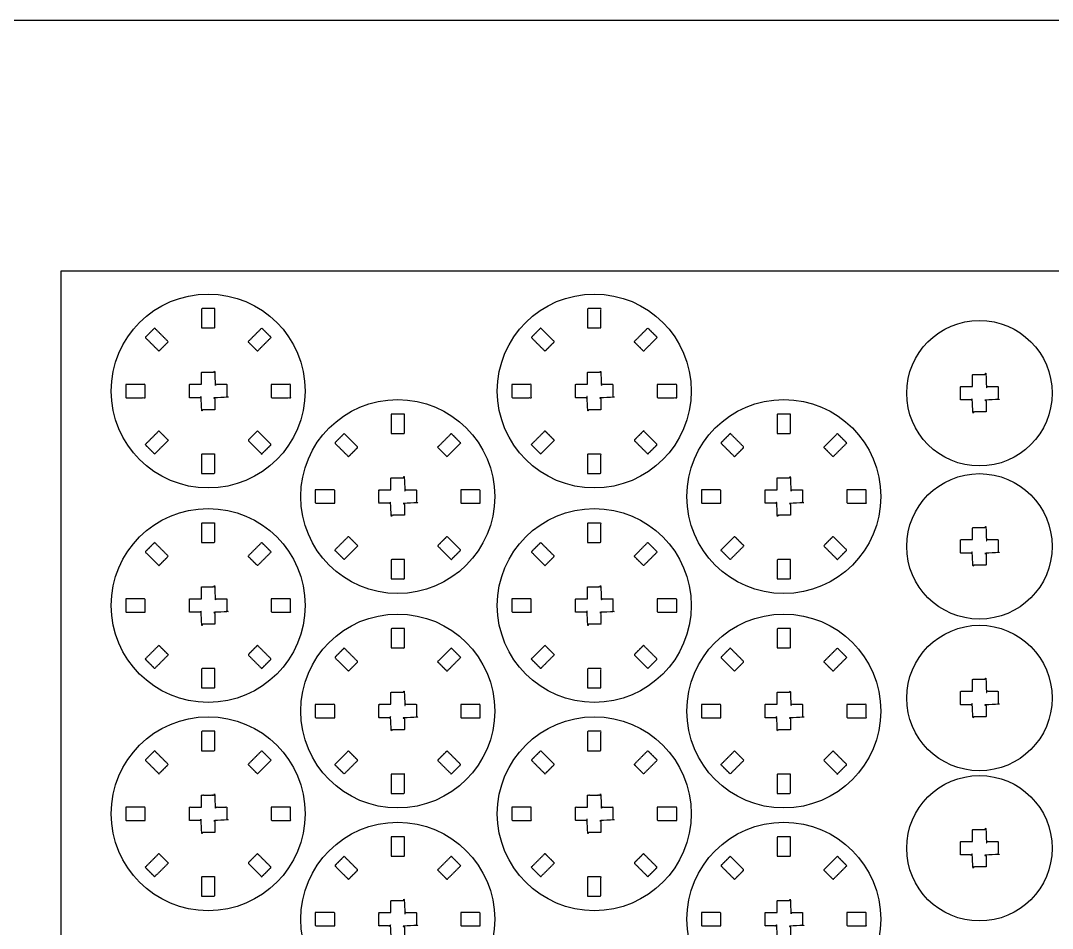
# Model space of a CAD drawing. Header units: metres. Extents: x -93 to 6479, y -472 to 3135.
# Drawn here: x 2555.1 to 2980.8, y 1654.8 to 2029.2 of the extents above; entities that cross this region are included whole.
import ezdxf

# ---------------------------------------------------------------- set-up
doc = ezdxf.new("R2010")
doc.units = ezdxf.units.M
doc.header["$LTSCALE"] = 0.001
doc.header["$MEASUREMENT"] = 0
for name, color, linetype, true_color in [('Cortes$Chicos (15)', 1, 'Continuous', 0xff0000), ('Cortes$Grandes (5)', 5, 'Continuous', 0x0000ff), ('Cortes$Medianos (5)', 7, 'Continuous', 0x3fbfbf), ('Láminas MDF', 7, 'Continuous', 0x000000)]:
    doc.layers.add(name, color=color, linetype=linetype, true_color=true_color)

msp = doc.modelspace()

# ---------------------------------------------------------------- linework, layer by layer
at = {"layer": 'Cortes$Chicos (15)'}
for centre in [(2632.51, 1876.41), (2710.7, 1832.88), (2632.51, 1787.95), (2710.7, 1744.42), (2632.51, 1702.06), (2710.7, 1658.53)]:
    msp.add_circle(centre, 40, dxfattribs=at)
for points, knots in [([(2629.76, 1902.41), (2629.76, 1906.41), (2629.76, 1910.41), (2632.51, 1910.41), (2635.26, 1910.41), (2635.26, 1906.41), (2635.26, 1902.41), (2632.51, 1902.41), (2629.76, 1902.41)], [0, 0, 0, 8, 8, 14, 14, 22, 22, 28, 28, 28]), ([(2610.41, 1902.4), (2613.24, 1899.57), (2616.07, 1896.74), (2614.12, 1894.8), (2612.18, 1892.85), (2609.35, 1895.68), (2606.52, 1898.51), (2608.47, 1900.45), (2610.41, 1902.4)], [0, 0, 0, 8, 8, 14, 14, 22, 22, 28, 28, 28]), ([(2658.49, 1898.51), (2655.67, 1895.68), (2652.84, 1892.85), (2650.89, 1894.8), (2648.95, 1896.74), (2651.78, 1899.57), (2654.6, 1902.4), (2656.55, 1900.45), (2658.49, 1898.51)], [0, 0, 0, 8, 8, 14, 14, 22, 22, 28, 28, 28]), ([(2629.73, 1879.19), (2627.28, 1879.19), (2624.78, 1879.19), (2624.78, 1876.41), (2624.78, 1873.63), (2627.28, 1873.63), (2629.73, 1873.63), (2629.73, 1871.18), (2629.73, 1868.68), (2632.51, 1868.68), (2635.28, 1868.68), (2635.28, 1871.18), (2635.28, 1873.63), (2637.73, 1873.63), (2640.23, 1873.63), (2640.24, 1876.41), (2640.23, 1879.19), (2637.73, 1879.19), (2635.28, 1879.19), (2635.28, 1881.64), (2635.28, 1884.14), (2632.51, 1884.14), (2629.73, 1884.14), (2629.73, 1881.64), (2629.73, 1879.19)], [30.140064, 30.140064, 30.140064, 35.172162, 35.172162, 40.145636, 40.145636, 45.177734, 45.177734, 45.192734, 45.192734, 50.166208, 50.166208, 55.198306, 55.198306, 55.213306, 55.213306, 60.18678, 60.18678, 65.218878, 65.218878, 65.233878, 65.233878, 70.207351, 70.207351, 75.23945, 75.23945, 75.23945]), ([(2598.51, 1879.16), (2602.51, 1879.16), (2606.51, 1879.16), (2606.51, 1876.41), (2606.51, 1873.66), (2602.51, 1873.66), (2598.51, 1873.66), (2598.51, 1876.41), (2598.51, 1879.16)], [0, 0, 0, 8, 8, 14, 14, 22, 22, 28, 28, 28]), ([(2658.51, 1879.16), (2662.51, 1879.16), (2666.51, 1879.16), (2666.51, 1876.41), (2666.51, 1873.66), (2662.51, 1873.66), (2658.51, 1873.66), (2658.51, 1876.41), (2658.51, 1879.16)], [0, 0, 0, 8, 8, 14, 14, 22, 22, 28, 28, 28]), ([(2707.95, 1858.88), (2707.95, 1862.88), (2707.95, 1866.88), (2710.7, 1866.88), (2713.45, 1866.88), (2713.45, 1862.88), (2713.45, 1858.88), (2710.7, 1858.88), (2707.95, 1858.88)], [0, 0, 0, 8, 8, 14, 14, 22, 22, 28, 28, 28]), ([(2652.84, 1859.97), (2655.67, 1857.14), (2658.49, 1854.31), (2656.55, 1852.37), (2654.6, 1850.43), (2651.78, 1853.25), (2648.95, 1856.08), (2650.89, 1858.03), (2652.84, 1859.97)], [0, 0, 0, 8, 8, 14, 14, 22, 22, 28, 28, 28]), ([(2616.07, 1856.08), (2613.24, 1853.25), (2610.41, 1850.43), (2608.47, 1852.37), (2606.52, 1854.31), (2609.35, 1857.14), (2612.18, 1859.97), (2614.12, 1858.03), (2616.07, 1856.08)], [0, 0, 0, 8, 8, 14, 14, 22, 22, 28, 28, 28]), ([(2688.6, 1858.87), (2691.43, 1856.04), (2694.26, 1853.21), (2692.32, 1851.27), (2690.37, 1849.32), (2687.54, 1852.15), (2684.71, 1854.98), (2686.66, 1856.92), (2688.6, 1858.87)], [0, 0, 0, 8, 8, 14, 14, 22, 22, 28, 28, 28]), ([(2736.69, 1854.98), (2733.86, 1852.15), (2731.03, 1849.32), (2729.09, 1851.27), (2727.14, 1853.21), (2729.97, 1856.04), (2732.8, 1858.87), (2734.74, 1856.92), (2736.69, 1854.98)], [0, 0, 0, 8, 8, 14, 14, 22, 22, 28, 28, 28]), ([(2629.76, 1842.41), (2629.76, 1846.41), (2629.76, 1850.41), (2632.51, 1850.41), (2635.26, 1850.41), (2635.26, 1846.41), (2635.26, 1842.41), (2632.51, 1842.41), (2629.76, 1842.41)], [0, 0, 0, 8, 8, 14, 14, 22, 22, 28, 28, 28]), ([(2707.92, 1835.66), (2705.47, 1835.66), (2702.97, 1835.66), (2702.97, 1832.88), (2702.97, 1830.1), (2705.47, 1830.1), (2707.92, 1830.1), (2707.92, 1827.65), (2707.92, 1825.15), (2710.7, 1825.15), (2713.48, 1825.15), (2713.48, 1827.65), (2713.48, 1830.1), (2715.93, 1830.1), (2718.43, 1830.1), (2718.43, 1832.88), (2718.43, 1835.66), (2715.92, 1835.66), (2713.48, 1835.66), (2713.48, 1838.11), (2713.48, 1840.61), (2710.7, 1840.61), (2707.92, 1840.61), (2707.92, 1838.11), (2707.92, 1835.66)], [30.140064, 30.140064, 30.140064, 35.172162, 35.172162, 40.145636, 40.145636, 45.177734, 45.177734, 45.192734, 45.192734, 50.166208, 50.166208, 55.198306, 55.198306, 55.213306, 55.213306, 60.18678, 60.18678, 65.218878, 65.218878, 65.233878, 65.233878, 70.207351, 70.207351, 75.23945, 75.23945, 75.23945]), ([(2676.7, 1835.63), (2680.7, 1835.63), (2684.7, 1835.63), (2684.7, 1832.88), (2684.7, 1830.13), (2680.7, 1830.13), (2676.7, 1830.13), (2676.7, 1832.88), (2676.7, 1835.63)], [0, 0, 0, 8, 8, 14, 14, 22, 22, 28, 28, 28]), ([(2736.7, 1835.63), (2740.7, 1835.63), (2744.7, 1835.63), (2744.7, 1832.88), (2744.7, 1830.13), (2740.7, 1830.13), (2736.7, 1830.13), (2736.7, 1832.88), (2736.7, 1835.63)], [0, 0, 0, 8, 8, 14, 14, 22, 22, 28, 28, 28]), ([(2629.76, 1813.95), (2629.76, 1817.95), (2629.76, 1821.95), (2632.51, 1821.95), (2635.26, 1821.95), (2635.26, 1817.95), (2635.26, 1813.95), (2632.51, 1813.95), (2629.76, 1813.95)], [0, 0, 0, 8, 8, 14, 14, 22, 22, 28, 28, 28]), ([(2610.41, 1813.94), (2613.24, 1811.11), (2616.07, 1808.28), (2614.12, 1806.33), (2612.18, 1804.39), (2609.35, 1807.22), (2606.52, 1810.05), (2608.47, 1811.99), (2610.41, 1813.94)], [0, 0, 0, 8, 8, 14, 14, 22, 22, 28, 28, 28]), ([(2658.49, 1810.05), (2655.67, 1807.22), (2652.84, 1804.39), (2650.89, 1806.33), (2648.95, 1808.28), (2651.78, 1811.11), (2654.6, 1813.94), (2656.55, 1811.99), (2658.49, 1810.05)], [0, 0, 0, 8, 8, 14, 14, 22, 22, 28, 28, 28]), ([(2694.26, 1812.55), (2691.43, 1809.72), (2688.6, 1806.89), (2686.66, 1808.84), (2684.71, 1810.78), (2687.54, 1813.61), (2690.37, 1816.44), (2692.32, 1814.5), (2694.26, 1812.55)], [0, 0, 0, 8, 8, 14, 14, 22, 22, 28, 28, 28]), ([(2731.03, 1816.44), (2733.86, 1813.61), (2736.69, 1810.78), (2734.74, 1808.84), (2732.8, 1806.89), (2729.97, 1809.72), (2727.14, 1812.55), (2729.09, 1814.5), (2731.03, 1816.44)], [0, 0, 0, 8, 8, 14, 14, 22, 22, 28, 28, 28]), ([(2707.95, 1798.88), (2707.95, 1802.88), (2707.95, 1806.88), (2710.7, 1806.88), (2713.45, 1806.88), (2713.45, 1802.88), (2713.45, 1798.88), (2710.7, 1798.88), (2707.95, 1798.88)], [0, 0, 0, 8, 8, 14, 14, 22, 22, 28, 28, 28]), ([(2629.73, 1790.73), (2627.28, 1790.73), (2624.78, 1790.73), (2624.78, 1787.95), (2624.78, 1785.17), (2627.28, 1785.17), (2629.73, 1785.17), (2629.73, 1782.72), (2629.73, 1780.22), (2632.51, 1780.22), (2635.28, 1780.22), (2635.28, 1782.72), (2635.28, 1785.17), (2637.73, 1785.17), (2640.23, 1785.17), (2640.24, 1787.95), (2640.23, 1790.73), (2637.73, 1790.73), (2635.28, 1790.73), (2635.28, 1793.18), (2635.28, 1795.68), (2632.51, 1795.68), (2629.73, 1795.68), (2629.73, 1793.18), (2629.73, 1790.73)], [30.140064, 30.140064, 30.140064, 35.172162, 35.172162, 40.145636, 40.145636, 45.177734, 45.177734, 45.192734, 45.192734, 50.166208, 50.166208, 55.198306, 55.198306, 55.213306, 55.213306, 60.18678, 60.18678, 65.218878, 65.218878, 65.233878, 65.233878, 70.207351, 70.207351, 75.23945, 75.23945, 75.23945]), ([(2598.51, 1790.7), (2602.51, 1790.7), (2606.51, 1790.7), (2606.51, 1787.95), (2606.51, 1785.2), (2602.51, 1785.2), (2598.51, 1785.2), (2598.51, 1787.95), (2598.51, 1790.7)], [0, 0, 0, 8, 8, 14, 14, 22, 22, 28, 28, 28]), ([(2658.51, 1790.7), (2662.51, 1790.7), (2666.51, 1790.7), (2666.51, 1787.95), (2666.51, 1785.2), (2662.51, 1785.2), (2658.51, 1785.2), (2658.51, 1787.95), (2658.51, 1790.7)], [0, 0, 0, 8, 8, 14, 14, 22, 22, 28, 28, 28]), ([(2707.95, 1770.42), (2707.95, 1774.42), (2707.95, 1778.42), (2710.7, 1778.42), (2713.45, 1778.42), (2713.45, 1774.42), (2713.45, 1770.42), (2710.7, 1770.42), (2707.95, 1770.42)], [0, 0, 0, 8, 8, 14, 14, 22, 22, 28, 28, 28]), ([(2616.07, 1767.62), (2613.24, 1764.79), (2610.41, 1761.96), (2608.47, 1763.91), (2606.52, 1765.85), (2609.35, 1768.68), (2612.18, 1771.51), (2614.12, 1769.56), (2616.07, 1767.62)], [0, 0, 0, 8, 8, 14, 14, 22, 22, 28, 28, 28]), ([(2652.84, 1771.51), (2655.67, 1768.68), (2658.49, 1765.85), (2656.55, 1763.91), (2654.6, 1761.96), (2651.78, 1764.79), (2648.95, 1767.62), (2650.89, 1769.56), (2652.84, 1771.51)], [0, 0, 0, 8, 8, 14, 14, 22, 22, 28, 28, 28]), ([(2688.6, 1770.41), (2691.43, 1767.58), (2694.26, 1764.75), (2692.32, 1762.8), (2690.37, 1760.86), (2687.54, 1763.69), (2684.71, 1766.52), (2686.66, 1768.46), (2688.6, 1770.41)], [0, 0, 0, 8, 8, 14, 14, 22, 22, 28, 28, 28]), ([(2736.69, 1766.52), (2733.86, 1763.69), (2731.03, 1760.86), (2729.09, 1762.8), (2727.14, 1764.75), (2729.97, 1767.58), (2732.8, 1770.41), (2734.74, 1768.46), (2736.69, 1766.52)], [0, 0, 0, 8, 8, 14, 14, 22, 22, 28, 28, 28]), ([(2629.76, 1753.95), (2629.76, 1757.95), (2629.76, 1761.95), (2632.51, 1761.95), (2635.26, 1761.95), (2635.26, 1757.95), (2635.26, 1753.95), (2632.51, 1753.95), (2629.76, 1753.95)], [0, 0, 0, 8, 8, 14, 14, 22, 22, 28, 28, 28]), ([(2707.92, 1747.2), (2705.47, 1747.2), (2702.97, 1747.2), (2702.97, 1744.42), (2702.97, 1741.64), (2705.47, 1741.64), (2707.92, 1741.64), (2707.92, 1739.19), (2707.92, 1736.69), (2710.7, 1736.69), (2713.48, 1736.69), (2713.48, 1739.19), (2713.48, 1741.64), (2715.93, 1741.64), (2718.43, 1741.64), (2718.43, 1744.42), (2718.43, 1747.2), (2715.92, 1747.2), (2713.48, 1747.2), (2713.48, 1749.65), (2713.48, 1752.15), (2710.7, 1752.15), (2707.92, 1752.15), (2707.92, 1749.65), (2707.92, 1747.2)], [30.140064, 30.140064, 30.140064, 35.172162, 35.172162, 40.145636, 40.145636, 45.177734, 45.177734, 45.192734, 45.192734, 50.166208, 50.166208, 55.198306, 55.198306, 55.213306, 55.213306, 60.18678, 60.18678, 65.218878, 65.218878, 65.233878, 65.233878, 70.207351, 70.207351, 75.23945, 75.23945, 75.23945]), ([(2676.7, 1747.17), (2680.7, 1747.17), (2684.7, 1747.17), (2684.7, 1744.42), (2684.7, 1741.67), (2680.7, 1741.67), (2676.7, 1741.67), (2676.7, 1744.42), (2676.7, 1747.17)], [0, 0, 0, 8, 8, 14, 14, 22, 22, 28, 28, 28]), ([(2736.7, 1747.17), (2740.7, 1747.17), (2744.7, 1747.17), (2744.7, 1744.42), (2744.7, 1741.67), (2740.7, 1741.67), (2736.7, 1741.67), (2736.7, 1744.42), (2736.7, 1747.17)], [0, 0, 0, 8, 8, 14, 14, 22, 22, 28, 28, 28]), ([(2629.76, 1728.06), (2629.76, 1732.06), (2629.76, 1736.06), (2632.51, 1736.06), (2635.26, 1736.06), (2635.26, 1732.06), (2635.26, 1728.06), (2632.51, 1728.06), (2629.76, 1728.06)], [0, 0, 0, 8, 8, 14, 14, 22, 22, 28, 28, 28]), ([(2610.41, 1728.04), (2613.24, 1725.22), (2616.07, 1722.39), (2614.12, 1720.44), (2612.18, 1718.5), (2609.35, 1721.33), (2606.52, 1724.15), (2608.47, 1726.1), (2610.41, 1728.04)], [0, 0, 0, 8, 8, 14, 14, 22, 22, 28, 28, 28]), ([(2658.49, 1724.15), (2655.67, 1721.33), (2652.84, 1718.5), (2650.89, 1720.44), (2648.95, 1722.39), (2651.78, 1725.22), (2654.6, 1728.04), (2656.55, 1726.1), (2658.49, 1724.15)], [0, 0, 0, 8, 8, 14, 14, 22, 22, 28, 28, 28]), ([(2694.26, 1724.09), (2691.43, 1721.26), (2688.6, 1718.43), (2686.66, 1720.38), (2684.71, 1722.32), (2687.54, 1725.15), (2690.37, 1727.98), (2692.32, 1726.03), (2694.26, 1724.09)], [0, 0, 0, 8, 8, 14, 14, 22, 22, 28, 28, 28]), ([(2731.03, 1727.98), (2733.86, 1725.15), (2736.69, 1722.32), (2734.74, 1720.38), (2732.8, 1718.43), (2729.97, 1721.26), (2727.14, 1724.09), (2729.09, 1726.03), (2731.03, 1727.98)], [0, 0, 0, 8, 8, 14, 14, 22, 22, 28, 28, 28]), ([(2707.95, 1710.42), (2707.95, 1714.42), (2707.95, 1718.42), (2710.7, 1718.42), (2713.45, 1718.42), (2713.45, 1714.42), (2713.45, 1710.42), (2710.7, 1710.42), (2707.95, 1710.42)], [0, 0, 0, 8, 8, 14, 14, 22, 22, 28, 28, 28]), ([(2629.73, 1704.83), (2627.28, 1704.83), (2624.78, 1704.83), (2624.78, 1702.06), (2624.78, 1699.28), (2627.28, 1699.28), (2629.73, 1699.28), (2629.73, 1696.83), (2629.73, 1694.33), (2632.51, 1694.33), (2635.28, 1694.33), (2635.28, 1696.83), (2635.28, 1699.28), (2637.73, 1699.28), (2640.23, 1699.28), (2640.24, 1702.06), (2640.23, 1704.83), (2637.73, 1704.83), (2635.28, 1704.83), (2635.28, 1707.28), (2635.28, 1709.78), (2632.51, 1709.78), (2629.73, 1709.78), (2629.73, 1707.28), (2629.73, 1704.83)], [30.140064, 30.140064, 30.140064, 35.172162, 35.172162, 40.145636, 40.145636, 45.177734, 45.177734, 45.192734, 45.192734, 50.166208, 50.166208, 55.198306, 55.198306, 55.213306, 55.213306, 60.18678, 60.18678, 65.218878, 65.218878, 65.233878, 65.233878, 70.207351, 70.207351, 75.23945, 75.23945, 75.23945]), ([(2598.51, 1704.81), (2602.51, 1704.81), (2606.51, 1704.81), (2606.51, 1702.06), (2606.51, 1699.31), (2602.51, 1699.31), (2598.51, 1699.31), (2598.51, 1702.06), (2598.51, 1704.81)], [0, 0, 0, 8, 8, 14, 14, 22, 22, 28, 28, 28]), ([(2658.51, 1704.81), (2662.51, 1704.81), (2666.51, 1704.81), (2666.51, 1702.06), (2666.51, 1699.31), (2662.51, 1699.31), (2658.51, 1699.31), (2658.51, 1702.06), (2658.51, 1704.81)], [0, 0, 0, 8, 8, 14, 14, 22, 22, 28, 28, 28]), ([(2707.95, 1684.53), (2707.95, 1688.53), (2707.95, 1692.53), (2710.7, 1692.53), (2713.45, 1692.53), (2713.45, 1688.53), (2713.45, 1684.53), (2710.7, 1684.53), (2707.95, 1684.53)], [0, 0, 0, 8, 8, 14, 14, 22, 22, 28, 28, 28]), ([(2616.07, 1681.73), (2613.24, 1678.9), (2610.41, 1676.07), (2608.47, 1678.02), (2606.52, 1679.96), (2609.35, 1682.79), (2612.18, 1685.62), (2614.12, 1683.67), (2616.07, 1681.73)], [0, 0, 0, 8, 8, 14, 14, 22, 22, 28, 28, 28]), ([(2652.84, 1685.62), (2655.67, 1682.79), (2658.49, 1679.96), (2656.55, 1678.02), (2654.6, 1676.07), (2651.78, 1678.9), (2648.95, 1681.73), (2650.89, 1683.67), (2652.84, 1685.62)], [0, 0, 0, 8, 8, 14, 14, 22, 22, 28, 28, 28]), ([(2688.6, 1684.51), (2691.43, 1681.69), (2694.26, 1678.86), (2692.32, 1676.91), (2690.37, 1674.97), (2687.54, 1677.8), (2684.71, 1680.62), (2686.66, 1682.57), (2688.6, 1684.51)], [0, 0, 0, 8, 8, 14, 14, 22, 22, 28, 28, 28]), ([(2736.69, 1680.62), (2733.86, 1677.8), (2731.03, 1674.97), (2729.09, 1676.91), (2727.14, 1678.86), (2729.97, 1681.69), (2732.8, 1684.51), (2734.74, 1682.57), (2736.69, 1680.62)], [0, 0, 0, 8, 8, 14, 14, 22, 22, 28, 28, 28]), ([(2629.76, 1668.06), (2629.76, 1672.06), (2629.76, 1676.06), (2632.51, 1676.06), (2635.26, 1676.06), (2635.26, 1672.06), (2635.26, 1668.06), (2632.51, 1668.06), (2629.76, 1668.06)], [0, 0, 0, 8, 8, 14, 14, 22, 22, 28, 28, 28]), ([(2707.92, 1661.3), (2705.47, 1661.3), (2702.97, 1661.3), (2702.97, 1658.53), (2702.97, 1655.75), (2705.47, 1655.75), (2707.92, 1655.75), (2707.92, 1653.3), (2707.92, 1650.8), (2710.7, 1650.8), (2713.48, 1650.8), (2713.48, 1653.3), (2713.48, 1655.75), (2715.93, 1655.75), (2718.43, 1655.75), (2718.43, 1658.53), (2718.43, 1661.3), (2715.92, 1661.3), (2713.48, 1661.3), (2713.48, 1663.75), (2713.48, 1666.25), (2710.7, 1666.25), (2707.92, 1666.25), (2707.92, 1663.75), (2707.92, 1661.3)], [30.140064, 30.140064, 30.140064, 35.172162, 35.172162, 40.145636, 40.145636, 45.177734, 45.177734, 45.192734, 45.192734, 50.166208, 50.166208, 55.198306, 55.198306, 55.213306, 55.213306, 60.18678, 60.18678, 65.218878, 65.218878, 65.233878, 65.233878, 70.207351, 70.207351, 75.23945, 75.23945, 75.23945]), ([(2676.7, 1661.28), (2680.7, 1661.28), (2684.7, 1661.28), (2684.7, 1658.53), (2684.7, 1655.78), (2680.7, 1655.78), (2676.7, 1655.78), (2676.7, 1658.53), (2676.7, 1661.28)], [0, 0, 0, 8, 8, 14, 14, 22, 22, 28, 28, 28]), ([(2736.7, 1661.28), (2740.7, 1661.28), (2744.7, 1661.28), (2744.7, 1658.53), (2744.7, 1655.78), (2740.7, 1655.78), (2736.7, 1655.78), (2736.7, 1658.53), (2736.7, 1661.28)], [0, 0, 0, 8, 8, 14, 14, 22, 22, 28, 28, 28])]:
    msp.add_open_spline(points, degree=2, knots=knots, dxfattribs=at)
at = {"layer": 'Cortes$Grandes (5)'}
for centre, radius in [((2791.78, 1876.41), 40), ((2950.65, 1875.5, -176.28), 30), ((2869.97, 1832.88), 40), ((2950.65, 1812.33, -176.28), 30), ((2791.78, 1787.95), 40), ((2869.97, 1744.42), 40), ((2950.65, 1749.78, -176.28), 30), ((2950.65, 1687.81, -176.28), 30), ((2869.97, 1658.53), 40)]:
    msp.add_circle(centre, radius, dxfattribs=at)
for points, knots in [([(2789.03, 1902.41), (2789.03, 1906.41), (2789.03, 1910.41), (2791.78, 1910.41), (2794.53, 1910.41), (2794.53, 1906.41), (2794.53, 1902.41), (2791.78, 1902.41), (2789.03, 1902.41)], [0, 0, 0, 8, 8, 14, 14, 22, 22, 28, 28, 28]), ([(2769.68, 1902.4), (2772.51, 1899.57), (2775.34, 1896.74), (2773.39, 1894.8), (2771.45, 1892.85), (2768.62, 1895.68), (2765.79, 1898.51), (2767.73, 1900.45), (2769.68, 1902.4)], [0, 0, 0, 8, 8, 14, 14, 22, 22, 28, 28, 28]), ([(2817.76, 1898.51), (2814.93, 1895.68), (2812.11, 1892.85), (2810.16, 1894.8), (2808.22, 1896.74), (2811.04, 1899.57), (2813.87, 1902.4), (2815.82, 1900.45), (2817.76, 1898.51)], [0, 0, 0, 8, 8, 14, 14, 22, 22, 28, 28, 28]), ([(2789, 1879.19), (2786.55, 1879.19), (2784.05, 1879.19), (2784.05, 1876.41), (2784.05, 1873.63), (2786.55, 1873.63), (2789, 1873.63), (2789, 1871.18), (2789, 1868.68), (2791.78, 1868.68), (2794.55, 1868.68), (2794.55, 1871.18), (2794.55, 1873.63), (2797, 1873.63), (2799.5, 1873.63), (2799.5, 1876.41), (2799.5, 1879.19), (2797, 1879.19), (2794.55, 1879.19), (2794.55, 1881.64), (2794.55, 1884.14), (2791.78, 1884.14), (2789, 1884.14), (2789, 1881.64), (2789, 1879.19)], [30.140064, 30.140064, 30.140064, 35.172162, 35.172162, 40.145636, 40.145636, 45.177734, 45.177734, 45.192734, 45.192734, 50.166208, 50.166208, 55.198306, 55.198306, 55.213306, 55.213306, 60.18678, 60.18678, 65.218878, 65.218878, 65.233878, 65.233878, 70.207351, 70.207351, 75.23945, 75.23945, 75.23945]), ([(2947.87, 1878.28, -176.28), (2945.42, 1878.28, -176.28), (2942.92, 1878.28, -176.28), (2942.92, 1875.5, -176.28), (2942.92, 1872.72, -176.28), (2945.42, 1872.72, -176.28), (2947.87, 1872.72, -176.28), (2947.87, 1870.27, -176.28), (2947.87, 1867.77, -176.28), (2950.65, 1867.77, -176.28), (2953.42, 1867.77, -176.28), (2953.42, 1870.27, -176.28), (2953.42, 1872.72, -176.28), (2955.87, 1872.72, -176.28), (2958.37, 1872.72, -176.28), (2958.37, 1875.5, -176.28), (2958.37, 1878.28, -176.28), (2955.87, 1878.28, -176.28), (2953.42, 1878.28, -176.28), (2953.42, 1880.73, -176.28), (2953.42, 1883.23, -176.28), (2950.65, 1883.23, -176.28), (2947.87, 1883.23, -176.28), (2947.87, 1880.73, -176.28), (2947.87, 1878.28, -176.28)], [30.140064, 30.140064, 30.140064, 35.172162, 35.172162, 40.145636, 40.145636, 45.177734, 45.177734, 45.192734, 45.192734, 50.166208, 50.166208, 55.198306, 55.198306, 55.213306, 55.213306, 60.18678, 60.18678, 65.218878, 65.218878, 65.233878, 65.233878, 70.207351, 70.207351, 75.23945, 75.23945, 75.23945]), ([(2757.78, 1879.16), (2761.78, 1879.16), (2765.78, 1879.16), (2765.78, 1876.41), (2765.78, 1873.66), (2761.78, 1873.66), (2757.78, 1873.66), (2757.78, 1876.41), (2757.78, 1879.16)], [0, 0, 0, 8, 8, 14, 14, 22, 22, 28, 28, 28]), ([(2817.78, 1879.16), (2821.78, 1879.16), (2825.78, 1879.16), (2825.78, 1876.41), (2825.78, 1873.66), (2821.78, 1873.66), (2817.78, 1873.66), (2817.78, 1876.41), (2817.78, 1879.16)], [0, 0, 0, 8, 8, 14, 14, 22, 22, 28, 28, 28]), ([(2867.22, 1858.88), (2867.22, 1862.88), (2867.22, 1866.88), (2869.97, 1866.88), (2872.72, 1866.88), (2872.72, 1862.88), (2872.72, 1858.88), (2869.97, 1858.88), (2867.22, 1858.88)], [0, 0, 0, 8, 8, 14, 14, 22, 22, 28, 28, 28]), ([(2812.11, 1859.97), (2814.93, 1857.14), (2817.76, 1854.31), (2815.82, 1852.37), (2813.87, 1850.43), (2811.04, 1853.25), (2808.22, 1856.08), (2810.16, 1858.03), (2812.11, 1859.97)], [0, 0, 0, 8, 8, 14, 14, 22, 22, 28, 28, 28]), ([(2775.34, 1856.08), (2772.51, 1853.25), (2769.68, 1850.43), (2767.73, 1852.37), (2765.79, 1854.31), (2768.62, 1857.14), (2771.45, 1859.97), (2773.39, 1858.03), (2775.34, 1856.08)], [0, 0, 0, 8, 8, 14, 14, 22, 22, 28, 28, 28]), ([(2847.87, 1858.87), (2850.7, 1856.04), (2853.53, 1853.21), (2851.58, 1851.27), (2849.64, 1849.32), (2846.81, 1852.15), (2843.98, 1854.98), (2845.93, 1856.92), (2847.87, 1858.87)], [0, 0, 0, 8, 8, 14, 14, 22, 22, 28, 28, 28]), ([(2895.95, 1854.98), (2893.13, 1852.15), (2890.3, 1849.32), (2888.35, 1851.27), (2886.41, 1853.21), (2889.24, 1856.04), (2892.07, 1858.87), (2894.01, 1856.92), (2895.95, 1854.98)], [0, 0, 0, 8, 8, 14, 14, 22, 22, 28, 28, 28]), ([(2789.03, 1842.41), (2789.03, 1846.41), (2789.03, 1850.41), (2791.78, 1850.41), (2794.53, 1850.41), (2794.53, 1846.41), (2794.53, 1842.41), (2791.78, 1842.41), (2789.03, 1842.41)], [0, 0, 0, 8, 8, 14, 14, 22, 22, 28, 28, 28]), ([(2867.19, 1835.66), (2864.74, 1835.66), (2862.24, 1835.66), (2862.24, 1832.88), (2862.24, 1830.1), (2864.74, 1830.1), (2867.19, 1830.1), (2867.19, 1827.65), (2867.19, 1825.15), (2869.97, 1825.15), (2872.75, 1825.15), (2872.75, 1827.65), (2872.75, 1830.1), (2875.2, 1830.1), (2877.7, 1830.1), (2877.7, 1832.88), (2877.69, 1835.66), (2875.19, 1835.66), (2872.75, 1835.66), (2872.75, 1838.11), (2872.75, 1840.61), (2869.97, 1840.61), (2867.19, 1840.61), (2867.19, 1838.11), (2867.19, 1835.66)], [30.140064, 30.140064, 30.140064, 35.172162, 35.172162, 40.145636, 40.145636, 45.177734, 45.177734, 45.192734, 45.192734, 50.166208, 50.166208, 55.198306, 55.198306, 55.213306, 55.213306, 60.18678, 60.18678, 65.218878, 65.218878, 65.233878, 65.233878, 70.207351, 70.207351, 75.23945, 75.23945, 75.23945]), ([(2835.97, 1835.63), (2839.97, 1835.63), (2843.97, 1835.63), (2843.97, 1832.88), (2843.97, 1830.13), (2839.97, 1830.13), (2835.97, 1830.13), (2835.97, 1832.88), (2835.97, 1835.63)], [0, 0, 0, 8, 8, 14, 14, 22, 22, 28, 28, 28]), ([(2895.97, 1835.63), (2899.97, 1835.63), (2903.97, 1835.63), (2903.97, 1832.88), (2903.97, 1830.13), (2899.97, 1830.13), (2895.97, 1830.13), (2895.97, 1832.88), (2895.97, 1835.63)], [0, 0, 0, 8, 8, 14, 14, 22, 22, 28, 28, 28]), ([(2789.03, 1813.95), (2789.03, 1817.95), (2789.03, 1821.95), (2791.78, 1821.95), (2794.53, 1821.95), (2794.53, 1817.95), (2794.53, 1813.95), (2791.78, 1813.95), (2789.03, 1813.95)], [0, 0, 0, 8, 8, 14, 14, 22, 22, 28, 28, 28]), ([(2947.87, 1815.11, -176.28), (2945.42, 1815.11, -176.28), (2942.92, 1815.11, -176.28), (2942.92, 1812.33, -176.28), (2942.92, 1809.55, -176.28), (2945.42, 1809.55, -176.28), (2947.87, 1809.55, -176.28), (2947.87, 1807.1, -176.28), (2947.87, 1804.6, -176.28), (2950.65, 1804.6, -176.28), (2953.42, 1804.6, -176.28), (2953.42, 1807.1, -176.28), (2953.42, 1809.55, -176.28), (2955.87, 1809.55, -176.28), (2958.37, 1809.55, -176.28), (2958.37, 1812.33, -176.28), (2958.37, 1815.11, -176.28), (2955.87, 1815.11, -176.28), (2953.42, 1815.11, -176.28), (2953.42, 1817.56, -176.28), (2953.42, 1820.06, -176.28), (2950.65, 1820.06, -176.28), (2947.87, 1820.06, -176.28), (2947.87, 1817.56, -176.28), (2947.87, 1815.11, -176.28)], [30.140064, 30.140064, 30.140064, 35.172162, 35.172162, 40.145636, 40.145636, 45.177734, 45.177734, 45.192734, 45.192734, 50.166208, 50.166208, 55.198306, 55.198306, 55.213306, 55.213306, 60.18678, 60.18678, 65.218878, 65.218878, 65.233878, 65.233878, 70.207351, 70.207351, 75.23945, 75.23945, 75.23945]), ([(2769.68, 1813.94), (2772.51, 1811.11), (2775.34, 1808.28), (2773.39, 1806.33), (2771.45, 1804.39), (2768.62, 1807.22), (2765.79, 1810.05), (2767.73, 1811.99), (2769.68, 1813.94)], [0, 0, 0, 8, 8, 14, 14, 22, 22, 28, 28, 28]), ([(2817.76, 1810.05), (2814.93, 1807.22), (2812.11, 1804.39), (2810.16, 1806.33), (2808.22, 1808.28), (2811.04, 1811.11), (2813.87, 1813.94), (2815.82, 1811.99), (2817.76, 1810.05)], [0, 0, 0, 8, 8, 14, 14, 22, 22, 28, 28, 28]), ([(2853.53, 1812.55), (2850.7, 1809.72), (2847.87, 1806.89), (2845.93, 1808.84), (2843.98, 1810.78), (2846.81, 1813.61), (2849.64, 1816.44), (2851.58, 1814.5), (2853.53, 1812.55)], [0, 0, 0, 8, 8, 14, 14, 22, 22, 28, 28, 28]), ([(2890.3, 1816.44), (2893.13, 1813.61), (2895.95, 1810.78), (2894.01, 1808.84), (2892.07, 1806.89), (2889.24, 1809.72), (2886.41, 1812.55), (2888.35, 1814.5), (2890.3, 1816.44)], [0, 0, 0, 8, 8, 14, 14, 22, 22, 28, 28, 28]), ([(2867.22, 1798.88), (2867.22, 1802.88), (2867.22, 1806.88), (2869.97, 1806.88), (2872.72, 1806.88), (2872.72, 1802.88), (2872.72, 1798.88), (2869.97, 1798.88), (2867.22, 1798.88)], [0, 0, 0, 8, 8, 14, 14, 22, 22, 28, 28, 28]), ([(2789, 1790.73), (2786.55, 1790.73), (2784.05, 1790.73), (2784.05, 1787.95), (2784.05, 1785.17), (2786.55, 1785.17), (2789, 1785.17), (2789, 1782.72), (2789, 1780.22), (2791.78, 1780.22), (2794.55, 1780.22), (2794.55, 1782.72), (2794.55, 1785.17), (2797, 1785.17), (2799.5, 1785.17), (2799.5, 1787.95), (2799.5, 1790.73), (2797, 1790.73), (2794.55, 1790.73), (2794.55, 1793.18), (2794.55, 1795.68), (2791.78, 1795.68), (2789, 1795.68), (2789, 1793.18), (2789, 1790.73)], [30.140064, 30.140064, 30.140064, 35.172162, 35.172162, 40.145636, 40.145636, 45.177734, 45.177734, 45.192734, 45.192734, 50.166208, 50.166208, 55.198306, 55.198306, 55.213306, 55.213306, 60.18678, 60.18678, 65.218878, 65.218878, 65.233878, 65.233878, 70.207351, 70.207351, 75.23945, 75.23945, 75.23945]), ([(2757.78, 1790.7), (2761.78, 1790.7), (2765.78, 1790.7), (2765.78, 1787.95), (2765.78, 1785.2), (2761.78, 1785.2), (2757.78, 1785.2), (2757.78, 1787.95), (2757.78, 1790.7)], [0, 0, 0, 8, 8, 14, 14, 22, 22, 28, 28, 28]), ([(2817.78, 1790.7), (2821.78, 1790.7), (2825.78, 1790.7), (2825.78, 1787.95), (2825.78, 1785.2), (2821.78, 1785.2), (2817.78, 1785.2), (2817.78, 1787.95), (2817.78, 1790.7)], [0, 0, 0, 8, 8, 14, 14, 22, 22, 28, 28, 28]), ([(2867.22, 1770.42), (2867.22, 1774.42), (2867.22, 1778.42), (2869.97, 1778.42), (2872.72, 1778.42), (2872.72, 1774.42), (2872.72, 1770.42), (2869.97, 1770.42), (2867.22, 1770.42)], [0, 0, 0, 8, 8, 14, 14, 22, 22, 28, 28, 28]), ([(2775.34, 1767.62), (2772.51, 1764.79), (2769.68, 1761.96), (2767.73, 1763.91), (2765.79, 1765.85), (2768.62, 1768.68), (2771.45, 1771.51), (2773.39, 1769.56), (2775.34, 1767.62)], [0, 0, 0, 8, 8, 14, 14, 22, 22, 28, 28, 28]), ([(2812.11, 1771.51), (2814.93, 1768.68), (2817.76, 1765.85), (2815.82, 1763.91), (2813.87, 1761.96), (2811.04, 1764.79), (2808.22, 1767.62), (2810.16, 1769.56), (2812.11, 1771.51)], [0, 0, 0, 8, 8, 14, 14, 22, 22, 28, 28, 28]), ([(2847.87, 1770.41), (2850.7, 1767.58), (2853.53, 1764.75), (2851.58, 1762.8), (2849.64, 1760.86), (2846.81, 1763.69), (2843.98, 1766.52), (2845.93, 1768.46), (2847.87, 1770.41)], [0, 0, 0, 8, 8, 14, 14, 22, 22, 28, 28, 28]), ([(2895.95, 1766.52), (2893.13, 1763.69), (2890.3, 1760.86), (2888.35, 1762.8), (2886.41, 1764.75), (2889.24, 1767.58), (2892.07, 1770.41), (2894.01, 1768.46), (2895.95, 1766.52)], [0, 0, 0, 8, 8, 14, 14, 22, 22, 28, 28, 28]), ([(2789.03, 1753.95), (2789.03, 1757.95), (2789.03, 1761.95), (2791.78, 1761.95), (2794.53, 1761.95), (2794.53, 1757.95), (2794.53, 1753.95), (2791.78, 1753.95), (2789.03, 1753.95)], [0, 0, 0, 8, 8, 14, 14, 22, 22, 28, 28, 28]), ([(2947.87, 1752.56, -176.28), (2945.42, 1752.56, -176.28), (2942.92, 1752.56, -176.28), (2942.92, 1749.78, -176.28), (2942.92, 1747.01, -176.28), (2945.42, 1747.01, -176.28), (2947.87, 1747.01, -176.28), (2947.87, 1744.56, -176.28), (2947.87, 1742.06, -176.28), (2950.65, 1742.06, -176.28), (2953.42, 1742.06, -176.28), (2953.42, 1744.56, -176.28), (2953.42, 1747.01, -176.28), (2955.87, 1747.01, -176.28), (2958.37, 1747.01, -176.28), (2958.37, 1749.78, -176.28), (2958.37, 1752.56, -176.28), (2955.87, 1752.56, -176.28), (2953.42, 1752.56, -176.28), (2953.42, 1755.01, -176.28), (2953.42, 1757.51, -176.28), (2950.65, 1757.51, -176.28), (2947.87, 1757.51, -176.28), (2947.87, 1755.01, -176.28), (2947.87, 1752.56, -176.28)], [30.140064, 30.140064, 30.140064, 35.172162, 35.172162, 40.145636, 40.145636, 45.177734, 45.177734, 45.192734, 45.192734, 50.166208, 50.166208, 55.198306, 55.198306, 55.213306, 55.213306, 60.18678, 60.18678, 65.218878, 65.218878, 65.233878, 65.233878, 70.207351, 70.207351, 75.23945, 75.23945, 75.23945]), ([(2867.19, 1747.2), (2864.74, 1747.2), (2862.24, 1747.2), (2862.24, 1744.42), (2862.24, 1741.64), (2864.74, 1741.64), (2867.19, 1741.64), (2867.19, 1739.19), (2867.19, 1736.69), (2869.97, 1736.69), (2872.75, 1736.69), (2872.75, 1739.19), (2872.75, 1741.64), (2875.2, 1741.64), (2877.7, 1741.64), (2877.7, 1744.42), (2877.69, 1747.2), (2875.19, 1747.2), (2872.75, 1747.2), (2872.75, 1749.65), (2872.75, 1752.15), (2869.97, 1752.15), (2867.19, 1752.15), (2867.19, 1749.65), (2867.19, 1747.2)], [30.140064, 30.140064, 30.140064, 35.172162, 35.172162, 40.145636, 40.145636, 45.177734, 45.177734, 45.192734, 45.192734, 50.166208, 50.166208, 55.198306, 55.198306, 55.213306, 55.213306, 60.18678, 60.18678, 65.218878, 65.218878, 65.233878, 65.233878, 70.207351, 70.207351, 75.23945, 75.23945, 75.23945]), ([(2835.97, 1747.17), (2839.97, 1747.17), (2843.97, 1747.17), (2843.97, 1744.42), (2843.97, 1741.67), (2839.97, 1741.67), (2835.97, 1741.67), (2835.97, 1744.42), (2835.97, 1747.17)], [0, 0, 0, 8, 8, 14, 14, 22, 22, 28, 28, 28]), ([(2895.97, 1747.17), (2899.97, 1747.17), (2903.97, 1747.17), (2903.97, 1744.42), (2903.97, 1741.67), (2899.97, 1741.67), (2895.97, 1741.67), (2895.97, 1744.42), (2895.97, 1747.17)], [0, 0, 0, 8, 8, 14, 14, 22, 22, 28, 28, 28]), ([(2853.53, 1724.09), (2850.7, 1721.26), (2847.87, 1718.43), (2845.93, 1720.38), (2843.98, 1722.32), (2846.81, 1725.15), (2849.64, 1727.98), (2851.58, 1726.03), (2853.53, 1724.09)], [0, 0, 0, 8, 8, 14, 14, 22, 22, 28, 28, 28]), ([(2890.3, 1727.98), (2893.13, 1725.15), (2895.95, 1722.32), (2894.01, 1720.38), (2892.07, 1718.43), (2889.24, 1721.26), (2886.41, 1724.09), (2888.35, 1726.03), (2890.3, 1727.98)], [0, 0, 0, 8, 8, 14, 14, 22, 22, 28, 28, 28]), ([(2867.22, 1710.42), (2867.22, 1714.42), (2867.22, 1718.42), (2869.97, 1718.42), (2872.72, 1718.42), (2872.72, 1714.42), (2872.72, 1710.42), (2869.97, 1710.42), (2867.22, 1710.42)], [0, 0, 0, 8, 8, 14, 14, 22, 22, 28, 28, 28]), ([(2947.87, 1690.59, -176.28), (2945.42, 1690.59, -176.28), (2942.92, 1690.59, -176.28), (2942.92, 1687.81, -176.28), (2942.92, 1685.04, -176.28), (2945.42, 1685.04, -176.28), (2947.87, 1685.04, -176.28), (2947.87, 1682.59, -176.28), (2947.87, 1680.09, -176.28), (2950.65, 1680.09, -176.28), (2953.42, 1680.09, -176.28), (2953.42, 1682.59, -176.28), (2953.42, 1685.04, -176.28), (2955.87, 1685.04, -176.28), (2958.37, 1685.04, -176.28), (2958.37, 1687.81, -176.28), (2958.37, 1690.59, -176.28), (2955.87, 1690.59, -176.28), (2953.42, 1690.59, -176.28), (2953.42, 1693.04, -176.28), (2953.42, 1695.54, -176.28), (2950.65, 1695.54, -176.28), (2947.87, 1695.54, -176.28), (2947.87, 1693.04, -176.28), (2947.87, 1690.59, -176.28)], [30.140064, 30.140064, 30.140064, 35.172162, 35.172162, 40.145636, 40.145636, 45.177734, 45.177734, 45.192734, 45.192734, 50.166208, 50.166208, 55.198306, 55.198306, 55.213306, 55.213306, 60.18678, 60.18678, 65.218878, 65.218878, 65.233878, 65.233878, 70.207351, 70.207351, 75.23945, 75.23945, 75.23945]), ([(2867.22, 1684.53), (2867.22, 1688.53), (2867.22, 1692.53), (2869.97, 1692.53), (2872.72, 1692.53), (2872.72, 1688.53), (2872.72, 1684.53), (2869.97, 1684.53), (2867.22, 1684.53)], [0, 0, 0, 8, 8, 14, 14, 22, 22, 28, 28, 28]), ([(2847.87, 1684.51), (2850.7, 1681.69), (2853.53, 1678.86), (2851.58, 1676.91), (2849.64, 1674.97), (2846.81, 1677.8), (2843.98, 1680.62), (2845.93, 1682.57), (2847.87, 1684.51)], [0, 0, 0, 8, 8, 14, 14, 22, 22, 28, 28, 28]), ([(2895.95, 1680.62), (2893.13, 1677.8), (2890.3, 1674.97), (2888.35, 1676.91), (2886.41, 1678.86), (2889.24, 1681.69), (2892.07, 1684.51), (2894.01, 1682.57), (2895.95, 1680.62)], [0, 0, 0, 8, 8, 14, 14, 22, 22, 28, 28, 28]), ([(2867.19, 1661.3), (2864.74, 1661.3), (2862.24, 1661.3), (2862.24, 1658.53), (2862.24, 1655.75), (2864.74, 1655.75), (2867.19, 1655.75), (2867.19, 1653.3), (2867.19, 1650.8), (2869.97, 1650.8), (2872.75, 1650.8), (2872.75, 1653.3), (2872.75, 1655.75), (2875.2, 1655.75), (2877.7, 1655.75), (2877.7, 1658.53), (2877.69, 1661.3), (2875.19, 1661.3), (2872.75, 1661.3), (2872.75, 1663.75), (2872.75, 1666.25), (2869.97, 1666.25), (2867.19, 1666.25), (2867.19, 1663.75), (2867.19, 1661.3)], [30.140064, 30.140064, 30.140064, 35.172162, 35.172162, 40.145636, 40.145636, 45.177734, 45.177734, 45.192734, 45.192734, 50.166208, 50.166208, 55.198306, 55.198306, 55.213306, 55.213306, 60.18678, 60.18678, 65.218878, 65.218878, 65.233878, 65.233878, 70.207351, 70.207351, 75.23945, 75.23945, 75.23945]), ([(2835.97, 1661.28), (2839.97, 1661.28), (2843.97, 1661.28), (2843.97, 1658.53), (2843.97, 1655.78), (2839.97, 1655.78), (2835.97, 1655.78), (2835.97, 1658.53), (2835.97, 1661.28)], [0, 0, 0, 8, 8, 14, 14, 22, 22, 28, 28, 28]), ([(2895.97, 1661.28), (2899.97, 1661.28), (2903.97, 1661.28), (2903.97, 1658.53), (2903.97, 1655.78), (2899.97, 1655.78), (2895.97, 1655.78), (2895.97, 1658.53), (2895.97, 1661.28)], [0, 0, 0, 8, 8, 14, 14, 22, 22, 28, 28, 28])]:
    msp.add_open_spline(points, degree=2, knots=knots, dxfattribs=at)
at = {"layer": 'Cortes$Medianos (5)'}
msp.add_circle((2791.78, 1702.06), 40, dxfattribs=at)
for points, knots in [([(2789.03, 1728.06), (2789.03, 1732.06), (2789.03, 1736.06), (2791.78, 1736.06), (2794.53, 1736.06), (2794.53, 1732.06), (2794.53, 1728.06), (2791.78, 1728.06), (2789.03, 1728.06)], [0, 0, 0, 8, 8, 14, 14, 22, 22, 28, 28, 28]), ([(2769.68, 1728.04), (2772.51, 1725.22), (2775.34, 1722.39), (2773.39, 1720.44), (2771.45, 1718.5), (2768.62, 1721.33), (2765.79, 1724.15), (2767.73, 1726.1), (2769.68, 1728.04)], [0, 0, 0, 8, 8, 14, 14, 22, 22, 28, 28, 28]), ([(2817.76, 1724.15), (2814.93, 1721.33), (2812.11, 1718.5), (2810.16, 1720.44), (2808.22, 1722.39), (2811.04, 1725.22), (2813.87, 1728.04), (2815.82, 1726.1), (2817.76, 1724.15)], [0, 0, 0, 8, 8, 14, 14, 22, 22, 28, 28, 28]), ([(2789, 1704.83), (2786.55, 1704.83), (2784.05, 1704.83), (2784.05, 1702.06), (2784.05, 1699.28), (2786.55, 1699.28), (2789, 1699.28), (2789, 1696.83), (2789, 1694.33), (2791.78, 1694.33), (2794.55, 1694.33), (2794.55, 1696.83), (2794.55, 1699.28), (2797, 1699.28), (2799.5, 1699.28), (2799.5, 1702.06), (2799.5, 1704.83), (2797, 1704.83), (2794.55, 1704.83), (2794.55, 1707.28), (2794.55, 1709.78), (2791.78, 1709.78), (2789, 1709.78), (2789, 1707.28), (2789, 1704.83)], [30.140064, 30.140064, 30.140064, 35.172162, 35.172162, 40.145636, 40.145636, 45.177734, 45.177734, 45.192734, 45.192734, 50.166208, 50.166208, 55.198306, 55.198306, 55.213306, 55.213306, 60.18678, 60.18678, 65.218878, 65.218878, 65.233878, 65.233878, 70.207351, 70.207351, 75.23945, 75.23945, 75.23945]), ([(2757.78, 1704.81), (2761.78, 1704.81), (2765.78, 1704.81), (2765.78, 1702.06), (2765.78, 1699.31), (2761.78, 1699.31), (2757.78, 1699.31), (2757.78, 1702.06), (2757.78, 1704.81)], [0, 0, 0, 8, 8, 14, 14, 22, 22, 28, 28, 28]), ([(2817.78, 1704.81), (2821.78, 1704.81), (2825.78, 1704.81), (2825.78, 1702.06), (2825.78, 1699.31), (2821.78, 1699.31), (2817.78, 1699.31), (2817.78, 1702.06), (2817.78, 1704.81)], [0, 0, 0, 8, 8, 14, 14, 22, 22, 28, 28, 28]), ([(2775.34, 1681.73), (2772.51, 1678.9), (2769.68, 1676.07), (2767.73, 1678.02), (2765.79, 1679.96), (2768.62, 1682.79), (2771.45, 1685.62), (2773.39, 1683.67), (2775.34, 1681.73)], [0, 0, 0, 8, 8, 14, 14, 22, 22, 28, 28, 28]), ([(2812.11, 1685.62), (2814.93, 1682.79), (2817.76, 1679.96), (2815.82, 1678.02), (2813.87, 1676.07), (2811.04, 1678.9), (2808.22, 1681.73), (2810.16, 1683.67), (2812.11, 1685.62)], [0, 0, 0, 8, 8, 14, 14, 22, 22, 28, 28, 28]), ([(2789.03, 1668.06), (2789.03, 1672.06), (2789.03, 1676.06), (2791.78, 1676.06), (2794.53, 1676.06), (2794.53, 1672.06), (2794.53, 1668.06), (2791.78, 1668.06), (2789.03, 1668.06)], [0, 0, 0, 8, 8, 14, 14, 22, 22, 28, 28, 28])]:
    msp.add_open_spline(points, degree=2, knots=knots, dxfattribs=at)
at = {"layer": 'Láminas MDF'}
for points in [[(-92.87, 892.61), (6479.44, 892.61), (6479.44, 2029.18), (-92.87, 2029.18), (-92.87, 892.61)], [(2571.79, 1925.94), (3771.79, 1925.94), (3771.79, 1125.94), (2571.79, 1125.94), (2571.79, 1925.94)]]:
    msp.add_lwpolyline(points, dxfattribs=at)

doc.saveas('drawing.dxf')
